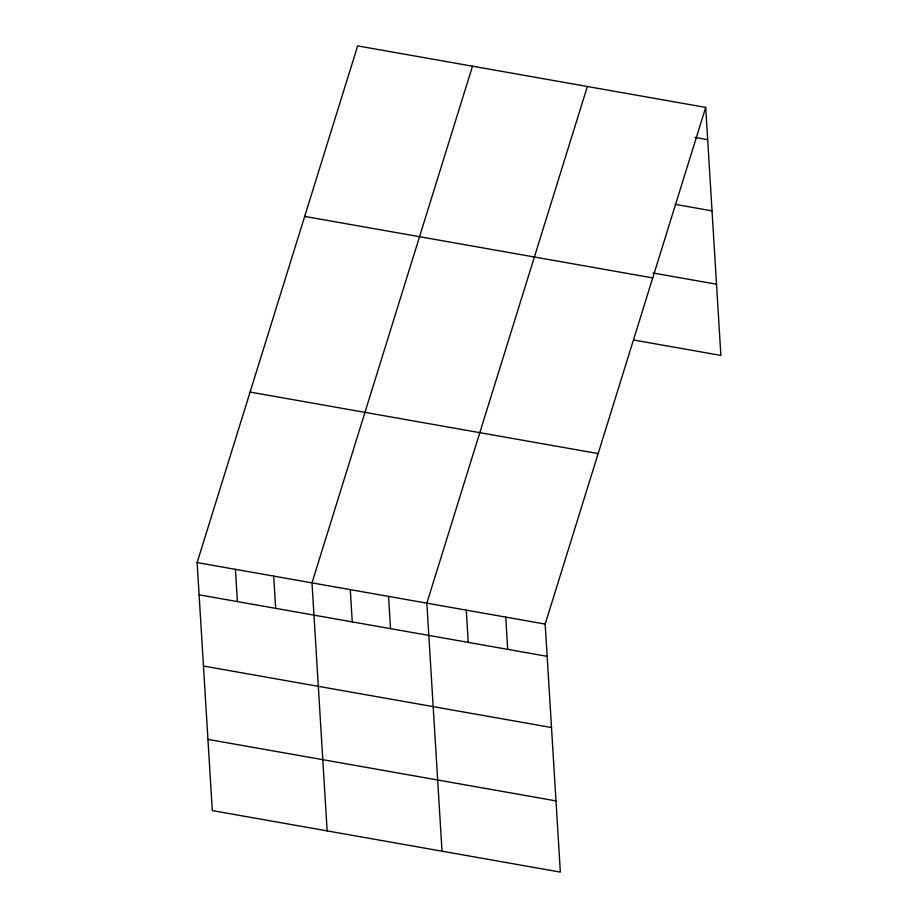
<?xml version="1.0" encoding="UTF-8"?>
<svg xmlns="http://www.w3.org/2000/svg" width="918" height="918" viewBox="0 0 918 918"><rect width="100%" height="100%" fill="white"/><g stroke="black" fill="none" stroke-linecap="round" stroke-linejoin="round"><path stroke-width="1.38" d="M705.701 107.406L545.177 624.079L560.347 872.1L212.299 810.594L197.129 562.573L357.653 45.9L705.701 107.406L720.871 355.427L633.523 339.993M472.506 66.199L311.994 582.873L327.152 830.893M587.359 86.499L426.847 603.172L442.017 851.193M694.995 137.425L707.675 139.662M675.396 204.393L712.024 210.865M653.123 273.025L716.51 284.224M304.684 216.407L652.732 277.913M250.098 392.066L598.157 453.584M197.129 562.573L545.177 624.079M199.103 594.83L547.151 656.336M203.463 666.032L551.511 727.538M207.95 739.392L555.998 800.898M505.738 617.114L507.711 649.359M466.287 610.137L468.26 642.393M388.555 596.402L390.529 628.658M350.274 589.631L352.248 621.888M273.702 576.102L275.675 608.359M235.421 569.332L237.395 601.588"/></g></svg>
